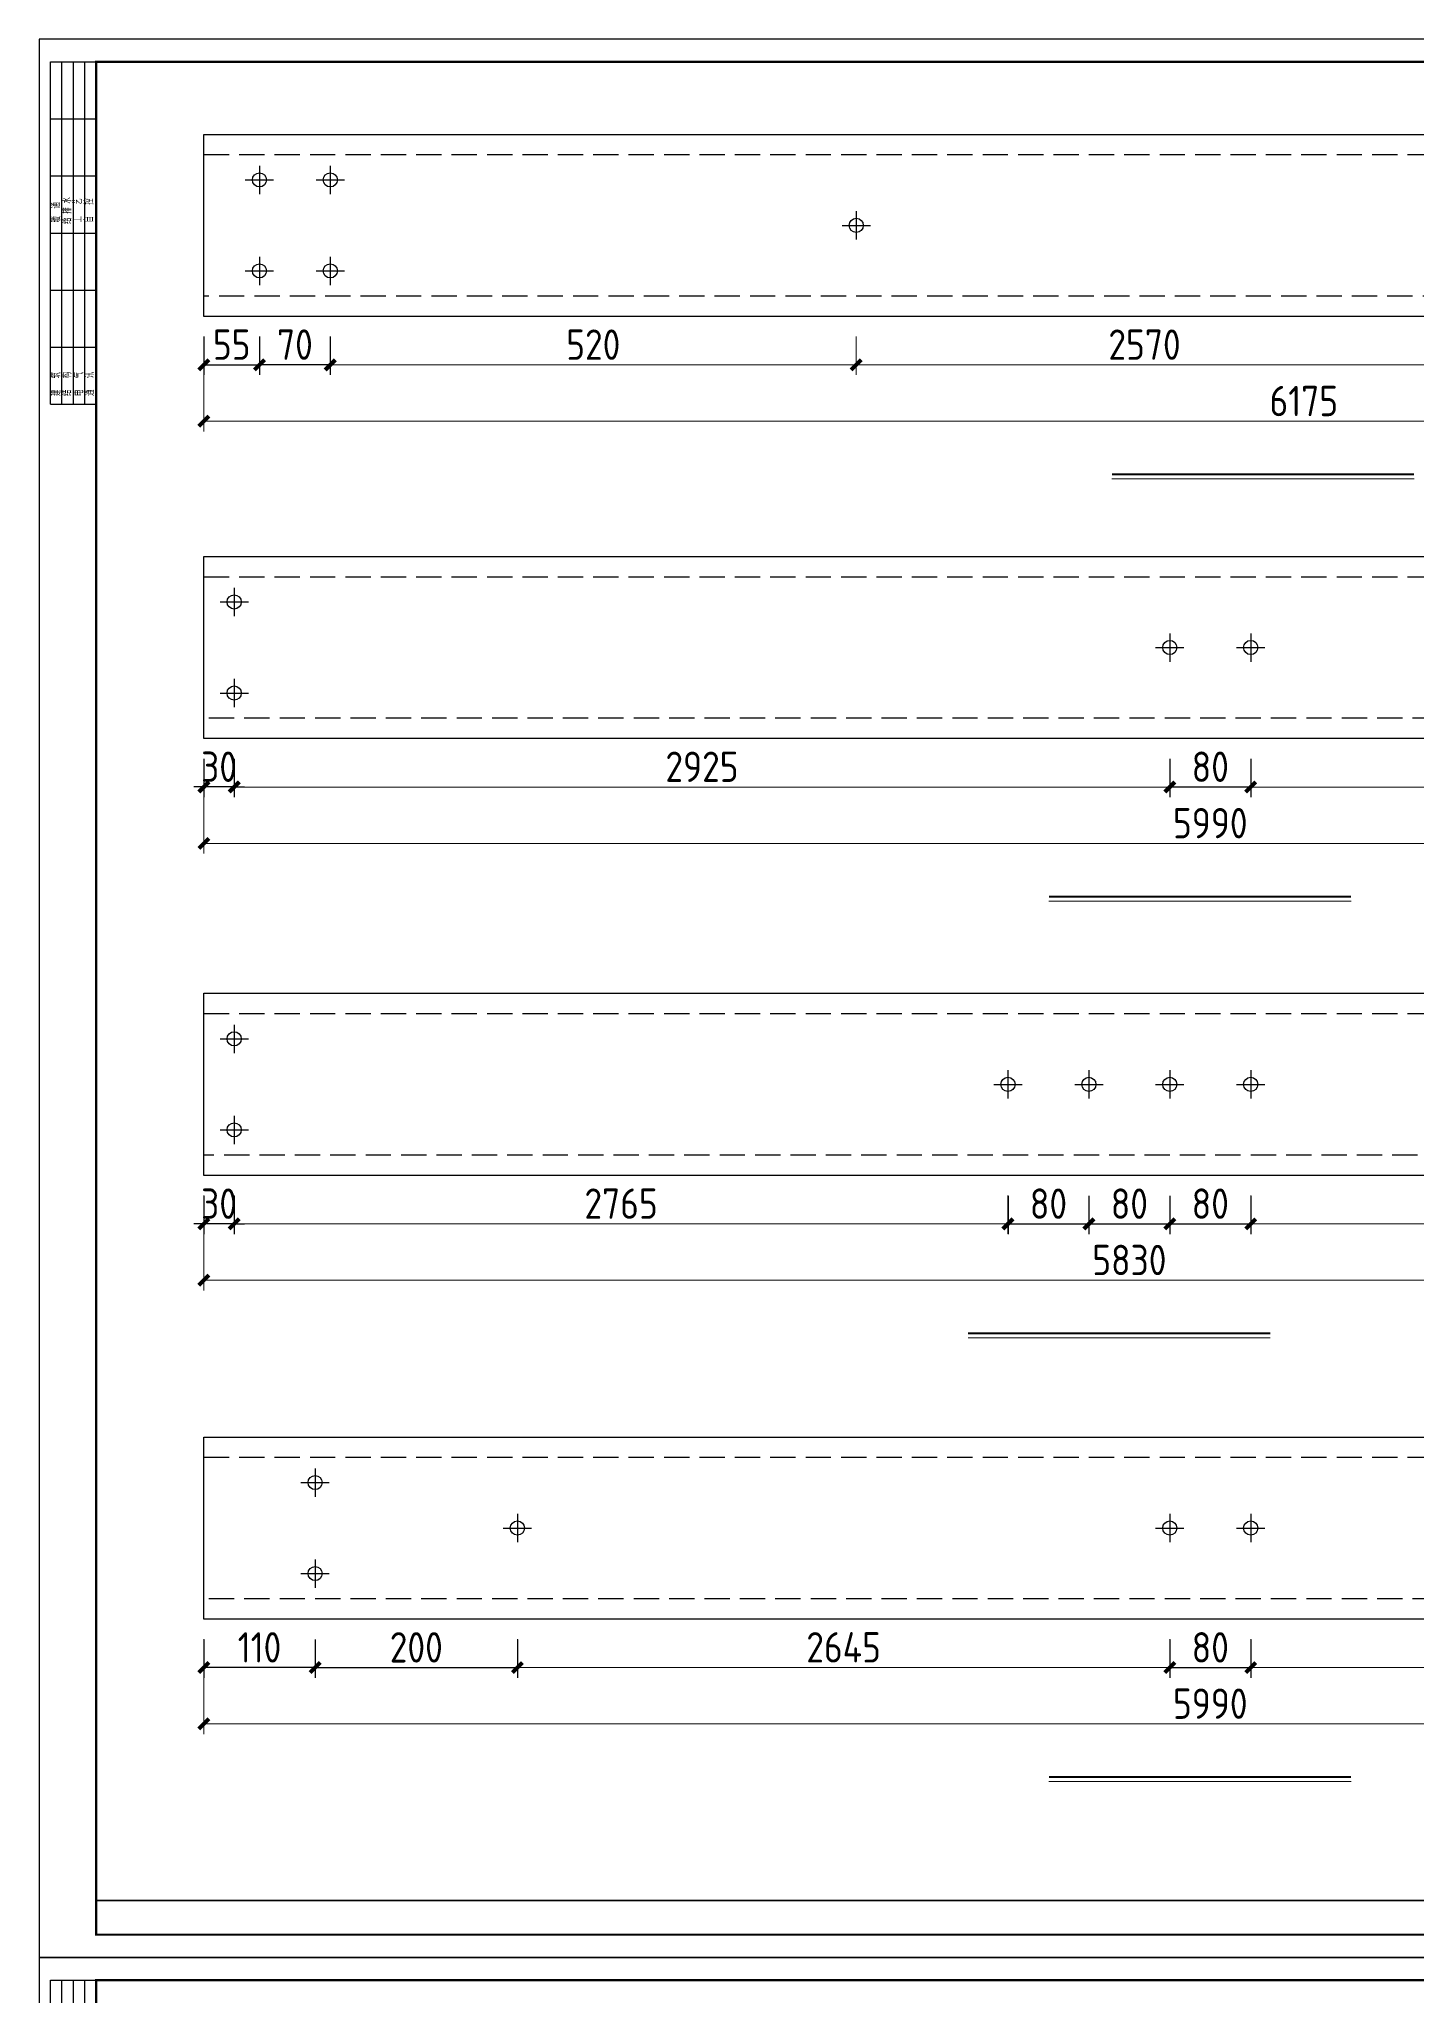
# Model space of a CAD drawing. Extents: x -196983 to 471790, y -783661 to 190401.
# Drawn here: x 317265 to 330886, y -125960 to -106617 of the extents above; entities that cross this region are included whole.
import ezdxf

# ---------------------------------------------------------------- set-up
doc = ezdxf.new("R2010")
doc.units = 0
doc.header["$LTSCALE"] = 1000
doc.header["$MEASUREMENT"] = 0
doc.linetypes.add('DASH', pattern=[0.35, 0.25, -0.1])
doc.layers.add('_TCH_MASK', color=7, linetype='Continuous')
doc.layers.add('PUB_TITLE', color=4, linetype='Continuous')
doc.styles.get("Standard").update_dxf_attribs({"font": 'gbenor.shx', "bigfont": 'gbcbig.shx'})
doc.styles.add('图框', font='')
doc.styles.get('图框').set_extended_font_data('SimSun')
doc.dimstyles.get("Standard").update_dxf_attribs({"dimscale": 100, "dimtxt": 3.5, "dimasz": 1, "dimexe": 2.5, "dimexo": 3, "dimgap": 1.5, "dimtad": 1, "dimdec": 0, "dimzin": 0, "dimdsep": 46, "dimtxsty": 'Standard', "dimblk": 'ARCHTICK', "dimcen": 0.09, "dimadec": 0, "dimazin": 0, "dimtfac": 1, "dimtdec": 0, "dimtix": 1, "dimtmove": 2, "dimatfit": 3, "dimfxl": 1, "dimtolj": 1, "dimtzin": 0, "dimarcsym": 0})

# ---------------------------------------------------------------- blocks, each defined once
blk = doc.blocks.new('_ArchTick')
at = {"color": 0, "linetype": 'ByBlock', "const_width": 0.4}
blk.add_lwpolyline([(-0.5, -0.5), (0.5, 0.5)], dxfattribs=at)
blk = doc.blocks.new('*D1322')
at = {"layer": '_TCH_MASK', "color": 0, "lineweight": -2}
for p, q in [((318894, -109558), (318894, -109937)), ((319444, -109558), (319444, -109937)), ((318894, -109837), (319444, -109837))]:
    blk.add_line(p, q, dxfattribs=at)
at = {"layer": 'Defpoints', "color": 0}
for p in [(318894, -109358), (319444, -109358), (319444, -109837)]:
    blk.add_point(p, dxfattribs=at)
at = {"layer": '_TCH_MASK', "color": 0, "lineweight": -2, "xscale": 100, "yscale": 100, "zscale": 100, "rotation": 180}
blk.add_blockref('_ArchTick', (318894, -109837), dxfattribs=at)
at = {"layer": '_TCH_MASK', "color": 0, "lineweight": -2, "xscale": 100, "yscale": 100, "zscale": 100}
blk.add_blockref('_ArchTick', (319444, -109837), dxfattribs=at)
at = {"layer": '_TCH_MASK', "color": 0, "lineweight": 15, "insert": (319169, -109637), "char_height": 300, "attachment_point": 5}
blk.add_mtext('\\A1;55', dxfattribs=at)
blk = doc.blocks.new('*D1326')
at = {"layer": '_TCH_MASK', "color": 0, "lineweight": -2}
for p, q in [((319444, -109558), (319444, -109937)), ((320144, -109558), (320144, -109937)), ((320144, -109837), (319444, -109837))]:
    blk.add_line(p, q, dxfattribs=at)
at = {"layer": 'Defpoints', "color": 0}
for p in [(319444, -109358), (320144, -109358), (319444, -109837)]:
    blk.add_point(p, dxfattribs=at)
at = {"layer": '_TCH_MASK', "color": 0, "lineweight": -2, "xscale": 100, "yscale": 100, "zscale": 100, "rotation": 180}
blk.add_blockref('_ArchTick', (319444, -109837), dxfattribs=at)
at = {"layer": '_TCH_MASK', "color": 0, "lineweight": -2, "xscale": 100, "yscale": 100, "zscale": 100}
blk.add_blockref('_ArchTick', (320144, -109837), dxfattribs=at)
at = {"layer": '_TCH_MASK', "color": 0, "lineweight": 15, "insert": (319794, -109637), "char_height": 300, "attachment_point": 5}
blk.add_mtext('\\A1;70', dxfattribs=at)
blk = doc.blocks.new('*D1317')
at = {"layer": '_TCH_MASK', "color": 0, "lineweight": -2}
for p, q in [((328444, -113731), (328444, -114110)), ((329244, -113731), (329244, -114110)), ((328444, -114010), (329244, -114010))]:
    blk.add_line(p, q, dxfattribs=at)
at = {"layer": 'Defpoints', "color": 0}
for p in [(328444, -113531), (329244, -113531), (329244, -114010)]:
    blk.add_point(p, dxfattribs=at)
at = {"layer": '_TCH_MASK', "color": 0, "lineweight": -2, "xscale": 100, "yscale": 100, "zscale": 100, "rotation": 180}
blk.add_blockref('_ArchTick', (328444, -114010), dxfattribs=at)
at = {"layer": '_TCH_MASK', "color": 0, "lineweight": -2, "xscale": 100, "yscale": 100, "zscale": 100}
blk.add_blockref('_ArchTick', (329244, -114010), dxfattribs=at)
at = {"layer": '_TCH_MASK', "color": 0, "lineweight": 15, "insert": (328844, -113810), "char_height": 300, "attachment_point": 5}
blk.add_mtext('\\A1;80', dxfattribs=at)
blk = doc.blocks.new('*D1319')
at = {"layer": '_TCH_MASK', "color": 0, "lineweight": -2}
for p, q in [((318894, -113731), (318894, -114110)), ((319194, -113731), (319194, -114110)), ((318894, -114010), (318794, -114010)), ((319194, -114010), (318894, -114010)), ((319194, -114010), (319294, -114010))]:
    blk.add_line(p, q, dxfattribs=at)
at = {"layer": 'Defpoints', "color": 0}
for p in [(318894, -113531), (319194, -113531), (318894, -114010)]:
    blk.add_point(p, dxfattribs=at)
at = {"layer": '_TCH_MASK', "color": 0, "lineweight": -2, "xscale": 100, "yscale": 100, "zscale": 100}
blk.add_blockref('_ArchTick', (318894, -114010), dxfattribs=at)
at = {"layer": '_TCH_MASK', "color": 0, "lineweight": -2, "xscale": 100, "yscale": 100, "zscale": 100, "rotation": 180}
blk.add_blockref('_ArchTick', (319194, -114010), dxfattribs=at)
at = {"layer": '_TCH_MASK', "color": 0, "lineweight": 15, "insert": (319044, -113810), "char_height": 300, "attachment_point": 5}
blk.add_mtext('\\A1;30', dxfattribs=at)
blk = doc.blocks.new('*D1327')
at = {"layer": '_TCH_MASK', "color": 0, "lineweight": -2}
for p, q in [((327644, -118050), (327644, -118429)), ((328444, -118050), (328444, -118429)), ((327644, -118329), (328444, -118329))]:
    blk.add_line(p, q, dxfattribs=at)
at = {"layer": 'Defpoints', "color": 0}
for p in [(327644, -117850), (328444, -117850), (328444, -118329)]:
    blk.add_point(p, dxfattribs=at)
at = {"layer": '_TCH_MASK', "color": 0, "lineweight": -2, "xscale": 100, "yscale": 100, "zscale": 100, "rotation": 180}
blk.add_blockref('_ArchTick', (327644, -118329), dxfattribs=at)
at = {"layer": '_TCH_MASK', "color": 0, "lineweight": -2, "xscale": 100, "yscale": 100, "zscale": 100}
blk.add_blockref('_ArchTick', (328444, -118329), dxfattribs=at)
at = {"layer": '_TCH_MASK', "color": 0, "lineweight": 15, "insert": (328044, -118129), "char_height": 300, "attachment_point": 5}
blk.add_mtext('\\A1;80', dxfattribs=at)
blk = doc.blocks.new('*D1329')
at = {"layer": '_TCH_MASK', "color": 0, "lineweight": -2}
for p, q in [((318894, -118050), (318894, -118429)), ((319194, -118050), (319194, -118429)), ((318894, -118329), (318794, -118329)), ((319194, -118329), (318894, -118329)), ((319194, -118329), (319294, -118329))]:
    blk.add_line(p, q, dxfattribs=at)
at = {"layer": 'Defpoints', "color": 0}
for p in [(318894, -117850), (319194, -117850), (318894, -118329)]:
    blk.add_point(p, dxfattribs=at)
at = {"layer": '_TCH_MASK', "color": 0, "lineweight": -2, "xscale": 100, "yscale": 100, "zscale": 100}
blk.add_blockref('_ArchTick', (318894, -118329), dxfattribs=at)
at = {"layer": '_TCH_MASK', "color": 0, "lineweight": -2, "xscale": 100, "yscale": 100, "zscale": 100, "rotation": 180}
blk.add_blockref('_ArchTick', (319194, -118329), dxfattribs=at)
at = {"layer": '_TCH_MASK', "color": 0, "lineweight": 15, "insert": (319044, -118129), "char_height": 300, "attachment_point": 5}
blk.add_mtext('\\A1;30', dxfattribs=at)
blk = doc.blocks.new('*D1330')
at = {"layer": '_TCH_MASK', "color": 0, "lineweight": -2}
for p, q in [((326844, -118050), (326844, -118429)), ((327644, -118050), (327644, -118429)), ((326844, -118329), (327644, -118329))]:
    blk.add_line(p, q, dxfattribs=at)
at = {"layer": 'Defpoints', "color": 0}
for p in [(326844, -117850), (327644, -117850), (327644, -118329)]:
    blk.add_point(p, dxfattribs=at)
at = {"layer": '_TCH_MASK', "color": 0, "lineweight": -2, "xscale": 100, "yscale": 100, "zscale": 100, "rotation": 180}
blk.add_blockref('_ArchTick', (326844, -118329), dxfattribs=at)
at = {"layer": '_TCH_MASK', "color": 0, "lineweight": -2, "xscale": 100, "yscale": 100, "zscale": 100}
blk.add_blockref('_ArchTick', (327644, -118329), dxfattribs=at)
at = {"layer": '_TCH_MASK', "color": 0, "lineweight": 15, "insert": (327244, -118129), "char_height": 300, "attachment_point": 5}
blk.add_mtext('\\A1;80', dxfattribs=at)
blk = doc.blocks.new('*D1331')
at = {"layer": '_TCH_MASK', "color": 0, "lineweight": -2}
for p, q in [((328444, -118050), (328444, -118429)), ((329244, -118050), (329244, -118429)), ((328444, -118329), (329244, -118329))]:
    blk.add_line(p, q, dxfattribs=at)
at = {"layer": 'Defpoints', "color": 0}
for p in [(328444, -117850), (329244, -117850), (329244, -118329)]:
    blk.add_point(p, dxfattribs=at)
at = {"layer": '_TCH_MASK', "color": 0, "lineweight": -2, "xscale": 100, "yscale": 100, "zscale": 100, "rotation": 180}
blk.add_blockref('_ArchTick', (328444, -118329), dxfattribs=at)
at = {"layer": '_TCH_MASK', "color": 0, "lineweight": -2, "xscale": 100, "yscale": 100, "zscale": 100}
blk.add_blockref('_ArchTick', (329244, -118329), dxfattribs=at)
at = {"layer": '_TCH_MASK', "color": 0, "lineweight": 15, "insert": (328844, -118129), "char_height": 300, "attachment_point": 5}
blk.add_mtext('\\A1;80', dxfattribs=at)
blk = doc.blocks.new('*D1332')
at = {"layer": '_TCH_MASK', "color": 0, "lineweight": -2}
for p, q in [((319994, -122436), (319994, -122815)), ((321994, -122436), (321994, -122815)), ((319994, -122715), (321994, -122715))]:
    blk.add_line(p, q, dxfattribs=at)
at = {"layer": 'Defpoints', "color": 0}
for p in [(319994, -122236), (321994, -122236), (321994, -122715)]:
    blk.add_point(p, dxfattribs=at)
at = {"layer": '_TCH_MASK', "color": 0, "lineweight": -2, "xscale": 100, "yscale": 100, "zscale": 100, "rotation": 180}
blk.add_blockref('_ArchTick', (319994, -122715), dxfattribs=at)
at = {"layer": '_TCH_MASK', "color": 0, "lineweight": -2, "xscale": 100, "yscale": 100, "zscale": 100}
blk.add_blockref('_ArchTick', (321994, -122715), dxfattribs=at)
at = {"layer": '_TCH_MASK', "color": 0, "lineweight": 15, "insert": (320994, -122515), "char_height": 300, "attachment_point": 5}
blk.add_mtext('\\A1;200', dxfattribs=at)
blk = doc.blocks.new('*D1333')
at = {"layer": '_TCH_MASK', "color": 0, "lineweight": -2}
for p, q in [((328444, -122436), (328444, -122815)), ((329244, -122436), (329244, -122815)), ((328444, -122715), (329244, -122715))]:
    blk.add_line(p, q, dxfattribs=at)
at = {"layer": 'Defpoints', "color": 0}
for p in [(328444, -122236), (329244, -122236), (329244, -122715)]:
    blk.add_point(p, dxfattribs=at)
at = {"layer": '_TCH_MASK', "color": 0, "lineweight": -2, "xscale": 100, "yscale": 100, "zscale": 100, "rotation": 180}
blk.add_blockref('_ArchTick', (328444, -122715), dxfattribs=at)
at = {"layer": '_TCH_MASK', "color": 0, "lineweight": -2, "xscale": 100, "yscale": 100, "zscale": 100}
blk.add_blockref('_ArchTick', (329244, -122715), dxfattribs=at)
at = {"layer": '_TCH_MASK', "color": 0, "lineweight": 15, "insert": (328844, -122515), "char_height": 300, "attachment_point": 5}
blk.add_mtext('\\A1;80', dxfattribs=at)
blk = doc.blocks.new('*D1336')
at = {"layer": '_TCH_MASK', "color": 0, "lineweight": -2}
for p, q in [((318894, -122436), (318894, -122815)), ((319994, -122436), (319994, -122815)), ((319994, -122715), (318894, -122715))]:
    blk.add_line(p, q, dxfattribs=at)
at = {"layer": 'Defpoints', "color": 0}
for p in [(318894, -122236), (319994, -122236), (318894, -122715)]:
    blk.add_point(p, dxfattribs=at)
at = {"layer": '_TCH_MASK', "color": 0, "lineweight": -2, "xscale": 100, "yscale": 100, "zscale": 100, "rotation": 180}
blk.add_blockref('_ArchTick', (318894, -122715), dxfattribs=at)
at = {"layer": '_TCH_MASK', "color": 0, "lineweight": -2, "xscale": 100, "yscale": 100, "zscale": 100}
blk.add_blockref('_ArchTick', (319994, -122715), dxfattribs=at)
at = {"layer": '_TCH_MASK', "color": 0, "lineweight": 15, "insert": (319444, -122515), "char_height": 300, "attachment_point": 5}
blk.add_mtext('\\A1;110', dxfattribs=at)
blk = doc.blocks.new('$titleblk$00000095')
for p, q in [((-150, 20), (-150, 0)), ((-150, 20), (0, 20)), ((-125, 20), (-125, 0)), ((-100, 20), (-100, 0)), ((-75, 20), (-75, 0)), ((-75, 20), (-75, 0)), ((-50, 20), (-50, 0)), ((-25, 20), (-25, 0)), ((0, 20), (0, 0)), ((-150, 15), (-75, 15)), ((-150, 10), (-75, 10)), ((-75, 15), (0, 15)), ((-75, 10), (0, 10)), ((-150, 5), (-75, 5)), ((-75, 5), (0, 5))]:
    blk.add_line(p, q)
at = {"width": 0.8}
for s, p in [('建   筑', (-146.45, 15.65)), ('暖  通', (-70.35, 15.73)), ('结   构', (-146.45, 10.91)), ('电   气', (-146.45, 5.65)), ('给 排 水', (-71.03, 10.9)), ('工   艺', (-70.35, 6.13)), ('通   讯', (-146.45, 0.88)), ('自   控', (-70.35, 1.24))]:
    blk.add_text(s, height=3.509, dxfattribs=at).set_placement(p)
blk = doc.blocks.new('新块')
for p, q in [((-5840, 800), (-8800, 800)), ((-8240, 400), (-8240, 1000)), ((-7780, 400), (-7780, 1000)), ((-6760, 400), (-6760, 1000)), ((-6300, 400), (-6300, 1000)), ((-5840, 700), (-3840, 700)), ((-5200, 400), (-5200, 1000)), ((-3440, 400), (-3440, 1000)), ((-2160, 700), (-1280, 700)), ((-1720, 400), (-1720, 1000)), ((-400, 800), (-1280, 800)), ((-920, 400), (-920, 1000)), ((-400, 400), (-400, 1000)), ((-5840, 600), (-8800, 600)), ((-400, 600), (-1280, 600))]:
    blk.add_line(p, q)
for points, const_width in [([(-11880, 400), (-11880, 1000), (-400, 1000)], 32), ([(-8800, 400), (-8800, 1000)], 20), ([(-7320, 400), (-7320, 1000)], 20), ([(-5840, 400), (-5840, 1000)], 20), ([(-3840, 400), (-3840, 1000)], 20), ([(-2160, 400), (-2160, 1000)], 20), ([(-1280, 400), (-1280, 1000)], 20)]:
    blk.add_lwpolyline(points, dxfattribs=dict(const_width=const_width))
at = {"layer": 'PUB_TITLE'}
blk.add_lwpolyline([(-47560, 0), (0, 0), (0, 33640), (-47560, 33640)], close=True, dxfattribs=at)
at = {"layer": 'PUB_TITLE', "const_width": 40}
blk.add_lwpolyline([(-46560, 400), (-400, 400), (-400, 33240), (-46560, 33240)], close=True, dxfattribs=at)
at = {"layer": 'PUB_TITLE', "const_width": 32}
blk.add_lwpolyline([(-400, 1000), (-46560, 1000)], dxfattribs=at)
at = {"layer": 'PUB_TITLE', "xscale": 40, "yscale": 40, "zscale": 40, "rotation": 90}
blk.add_blockref('$titleblk$00000095', (-46560, 33240), dxfattribs=at)
at = {"style": '图框', "width": 0.8}
for s, height, p in [('安徽乾坤建材科技有限公司', 160, (-11315, 604)), ('审    核', 80, (-8702, 659)), ('审    定', 80, (-8701, 854)), ('设计负责人', 80, (-7265, 659)), ('校    对', 80, (-7217, 851)), ('工程名称', 80, (-5712, 794)), ('图纸', 80, (-3732, 778)), ('工程编号', 80, (-2112, 803)), ('阶 段', 80, (-1205, 851)), ('日 期', 80, (-1212, 659)), ('项目负责人', 80, (-8739, 457)), ('设 计 人', 80, (-7213, 457)), ('项目名称', 80, (-5712, 494)), ('名称', 80, (-3732, 498)), ('图   号', 80, (-2098, 504)), ('比 例', 80, (-1211, 457))]:
    blk.add_text(s, height=height, dxfattribs=at).set_placement(p)
for tag, p in [('审定人', (-8147, 838)), ('审核人', (-8147, 641)), ('设计负责人', (-6745, 649)), ('校对', (-6621, 837)), ('工程名称', (-5026, 781)), ('图名', (-3347, 649)), ('日期', (-905, 632)), ('阶段', (-810, 832)), ('项目负责人', (-8228, 444)), ('设计人', (-6659, 447)), ('项目名称', (-5026, 479)), ('图号', (-1657, 502)), ('比例', (-810, 446))]:
    blk.add_attdef(tag, p, '', height=120)

msp = doc.modelspace()

# ---------------------------------------------------------------- linework, layer by layer
at = {"color": 3}
for p, q in [((318893.6, -107558.5), (340643.6, -107558.5)), ((318893.6, -109358.5), (318893.6, -107558.5)), ((340643.6, -109358.5), (318893.6, -109358.5)), ((318893.6, -111731.3), (338793.6, -111731.3)), ((318893.6, -113531.3), (318893.6, -111731.3)), ((338793.6, -113531.3), (318893.6, -113531.3)), ((318893.6, -116049.8), (337193.6, -116049.8)), ((318893.6, -117849.8), (318893.6, -116049.8)), ((337193.6, -117849.8), (318893.6, -117849.8)), ((318893.6, -120435.6), (338793.6, -120435.6)), ((318893.6, -122235.6), (318893.6, -120435.6)), ((338793.6, -122235.6), (318893.6, -122235.6))]:
    msp.add_line(p, q, dxfattribs=at)
at = {"color": 3, "linetype": 'DASH'}
for p, q in [((318893.6, -107758.5), (340643.6, -107758.5)), ((340643.6, -109158.5), (318893.6, -109158.5)), ((318893.6, -111931.3), (338793.6, -111931.3)), ((338793.6, -113331.3), (318893.6, -113331.3)), ((318893.6, -116249.8), (337193.6, -116249.8)), ((337193.6, -117649.8), (318893.6, -117649.8)), ((318893.6, -120635.6), (338793.6, -120635.6)), ((338793.6, -122035.6), (318893.6, -122035.6))]:
    msp.add_line(p, q, dxfattribs=at)
at = {"color": 1}
for p, q in [((319443.6, -107868.5), (319443.6, -108148.5)), ((320143.6, -107868.5), (320143.6, -108148.5)), ((319303.6, -108008.5), (319583.6, -108008.5)), ((320003.6, -108008.5), (320283.6, -108008.5)), ((325343.6, -108318.5), (325343.6, -108598.5)), ((325203.6, -108458.5), (325483.6, -108458.5)), ((319443.6, -108768.5), (319443.6, -109048.5)), ((320143.6, -108768.5), (320143.6, -109048.5)), ((319303.6, -108908.5), (319583.6, -108908.5)), ((320003.6, -108908.5), (320283.6, -108908.5)), ((319053.6, -112181.3), (319333.6, -112181.3)), ((319193.6, -112041.3), (319193.6, -112321.3)), ((328443.6, -112491.3), (328443.6, -112771.3)), ((329243.6, -112491.3), (329243.6, -112771.3)), ((328303.6, -112631.3), (328583.6, -112631.3)), ((329103.6, -112631.3), (329383.6, -112631.3)), ((319193.6, -112941.3), (319193.6, -113221.3)), ((319053.6, -113081.3), (319333.6, -113081.3)), ((319193.6, -116359.8), (319193.6, -116639.8)), ((319053.6, -116499.8), (319333.6, -116499.8)), ((326843.6, -116809.8), (326843.6, -117089.8)), ((327643.6, -116809.8), (327643.6, -117089.8)), ((328443.6, -116809.8), (328443.6, -117089.8)), ((329243.6, -116809.8), (329243.6, -117089.8)), ((326703.6, -116949.8), (326983.6, -116949.8)), ((327503.6, -116949.8), (327783.6, -116949.8)), ((328303.6, -116949.8), (328583.6, -116949.8)), ((329103.6, -116949.8), (329383.6, -116949.8)), ((319053.6, -117399.8), (319333.6, -117399.8)), ((319193.6, -117259.8), (319193.6, -117539.8)), ((319853.6, -120885.6), (320133.6, -120885.6)), ((319993.6, -120745.6), (319993.6, -121025.6)), ((321993.6, -121195.6), (321993.6, -121475.6)), ((328443.6, -121195.6), (328443.6, -121475.6)), ((329243.6, -121195.6), (329243.6, -121475.6)), ((321853.6, -121335.6), (322133.6, -121335.6)), ((328303.6, -121335.6), (328583.6, -121335.6)), ((329103.6, -121335.6), (329383.6, -121335.6)), ((319993.6, -121645.6), (319993.6, -121925.6)), ((319853.6, -121785.6), (320133.6, -121785.6))]:
    msp.add_line(p, q, dxfattribs=at)
for centre in [(319443.6, -108008.5), (320143.6, -108008.5), (325343.6, -108458.5), (319443.6, -108908.5), (320143.6, -108908.5), (319193.6, -112181.3), (328443.6, -112631.3), (329243.6, -112631.3), (319193.6, -113081.3), (319193.6, -116499.8), (326843.6, -116949.8), (327643.6, -116949.8), (328443.6, -116949.8), (329243.6, -116949.8), (319193.6, -117399.8), (319993.6, -120885.6), (321993.6, -121335.6), (328443.6, -121335.6), (329243.6, -121335.6), (319993.6, -121785.6)]:
    msp.add_circle(centre, 70, dxfattribs=at)
at = {"layer": '_TCH_MASK', "lineweight": 15}
for p, q in [((318893.6, -109558.5), (318893.6, -110494.5)), ((320143.6, -109558.5), (320143.6, -109937.4)), ((325343.6, -109558.5), (325343.6, -109937.4)), ((325343.6, -109558.5), (325343.6, -109937.4)), ((320143.6, -109837.4), (325343.6, -109837.4)), ((325343.6, -109837.4), (331043.6, -109837.4)), ((340643.6, -110394.5), (318893.6, -110394.5)), ((330858.7, -110965.3), (327871.5, -110965.3)), ((318893.6, -113731.3), (318893.6, -114667.4)), ((319193.6, -113731.3), (319193.6, -114110.2)), ((328443.6, -113731.3), (328443.6, -114110.2)), ((329243.6, -113731.3), (329243.6, -114110.2)), ((319193.6, -114010.2), (328443.6, -114010.2)), ((329243.6, -114010.2), (338493.6, -114010.2)), ((338793.6, -114567.4), (318893.6, -114567.4)), ((330236.2, -115138.2), (327249, -115138.2)), ((318893.6, -118049.8), (318893.6, -118985.8)), ((319193.6, -118049.8), (319193.6, -118428.7)), ((326843.6, -118049.8), (326843.6, -118428.7)), ((329243.6, -118049.8), (329243.6, -118428.7)), ((319193.6, -118328.7), (326843.6, -118328.7)), ((329243.6, -118328.7), (336893.6, -118328.7)), ((337193.6, -118885.8), (318893.6, -118885.8)), ((329436.2, -119456.6), (326449, -119456.6)), ((318893.6, -122435.6), (318893.6, -123371.7)), ((321993.6, -122435.6), (321993.6, -122814.5)), ((328443.6, -122435.6), (328443.6, -122814.5)), ((329243.6, -122435.6), (329243.6, -122814.5)), ((321993.6, -122714.5), (328443.6, -122714.5)), ((329243.6, -122714.5), (335693.6, -122714.5)), ((338793.6, -123271.7), (318893.6, -123271.7)), ((330236.2, -123842.5), (327249, -123842.5))]:
    msp.add_line(p, q, dxfattribs=at)
at = {"layer": '_TCH_MASK', "lineweight": 15, "const_width": 20}
for points in [[(327871.5, -110920), (330858.7, -110920)], [(327249, -115092.8), (330236.2, -115092.8)], [(326449, -119411.3), (329436.2, -119411.3)], [(327249, -123797.1), (330236.2, -123797.1)]]:
    msp.add_lwpolyline(points, dxfattribs=at)

# ---------------------------------------------------------------- block references
at = {"layer": '_TCH_MASK', "color": 0, "lineweight": 15, "xscale": 0.5637161763734184, "yscale": 0.5637161763588665, "zscale": 0.5637161763684475}
for p in [(344075.6, -125580.8), (344075.6, -144544.2)]:
    msp.add_blockref('新块', p, dxfattribs=at)
at = {"layer": '_TCH_MASK', "lineweight": 15, "xscale": 100, "yscale": 100, "zscale": 100, "rotation": 180}
for p in [(320143.6, -109837.4), (325343.6, -109837.4), (318893.6, -110394.5), (319193.6, -114010.2), (329243.6, -114010.2), (318893.6, -114567.4), (319193.6, -118328.7), (329243.6, -118328.7), (318893.6, -118885.8), (321993.6, -122714.5), (329243.6, -122714.5), (318893.6, -123271.7)]:
    msp.add_blockref('_ArchTick', p, dxfattribs=at)
at = {"layer": '_TCH_MASK', "lineweight": 15, "xscale": 100, "yscale": 100, "zscale": 100}
for p in [(325343.6, -109837.4), (328443.6, -114010.2), (326843.6, -118328.7), (328443.6, -122714.5)]:
    msp.add_blockref('_ArchTick', p, dxfattribs=at)

# ---------------------------------------------------------------- texts
at = {"layer": '_TCH_MASK', "lineweight": 15, "char_height": 300, "attachment_point": 5}
for s, insert in [('\\A1;520', (322743.6, -109637.4)), ('\\A1;2570', (328193.6, -109637.4)), ('\\A1;6175', (329768.6, -110194.5)), ('\\A1;2925', (323818.6, -113810.2)), ('\\A1;5990', (328843.6, -114367.4)), ('\\A1;2765', (323018.6, -118128.7)), ('\\A1;5830', (328043.6, -118685.8)), ('\\A1;2645', (325218.6, -122514.5)), ('\\A1;5990', (328843.6, -123071.7))]:
    msp.add_mtext(s, dxfattribs=dict(at, insert=insert))

# ---------------------------------------------------------------- dimensions: what is measured, and where the dimension line sits
at = {"layer": '_TCH_MASK', "lineweight": 15}
for base, p1, p2, picture, middle in [((319443.6, -109837.4), (318893.6, -109358.5), (319443.6, -109358.5), '*D1322', (319168.6, -109637.4)), ((319443.6, -109837.4), (320143.6, -109358.5), (319443.6, -109358.5), '*D1326', (319793.6, -109637.4)), ((318893.6, -114010.2), (319193.6, -113531.3), (318893.6, -113531.3), '*D1319', (319043.6, -113810.2)), ((329243.6, -114010.2), (328443.6, -113531.3), (329243.6, -113531.3), '*D1317', (328843.6, -113810.2)), ((318893.6, -118328.7), (319193.6, -117849.8), (318893.6, -117849.8), '*D1329', (319043.6, -118128.7)), ((327643.6, -118328.7), (326843.6, -117849.8), (327643.6, -117849.8), '*D1330', (327243.6, -118128.7)), ((328443.6, -118328.7), (327643.6, -117849.8), (328443.6, -117849.8), '*D1327', (328043.6, -118128.7)), ((329243.6, -118328.7), (328443.6, -117849.8), (329243.6, -117849.8), '*D1331', (328843.6, -118128.7)), ((318893.6, -122714.5), (319993.6, -122235.6), (318893.6, -122235.6), '*D1336', (319443.6, -122514.5)), ((321993.6, -122714.5), (319993.6, -122235.6), (321993.6, -122235.6), '*D1332', (320993.6, -122514.5)), ((329243.6, -122714.5), (328443.6, -122235.6), (329243.6, -122235.6), '*D1333', (328843.6, -122514.5))]:
    dim = msp.add_linear_dim(base=base, p1=p1, p2=p2, dimstyle='Standard', override={"dimtxt": 3, "dimexe": 1, "dimexo": 2, "dimgap": 0.5, "dimlfac": 0.1}, dxfattribs=at)
    dim.commit()
    dim.dimension.update_dxf_attribs({"geometry": picture, "text_midpoint": middle})

doc.saveas('drawing.dxf')
